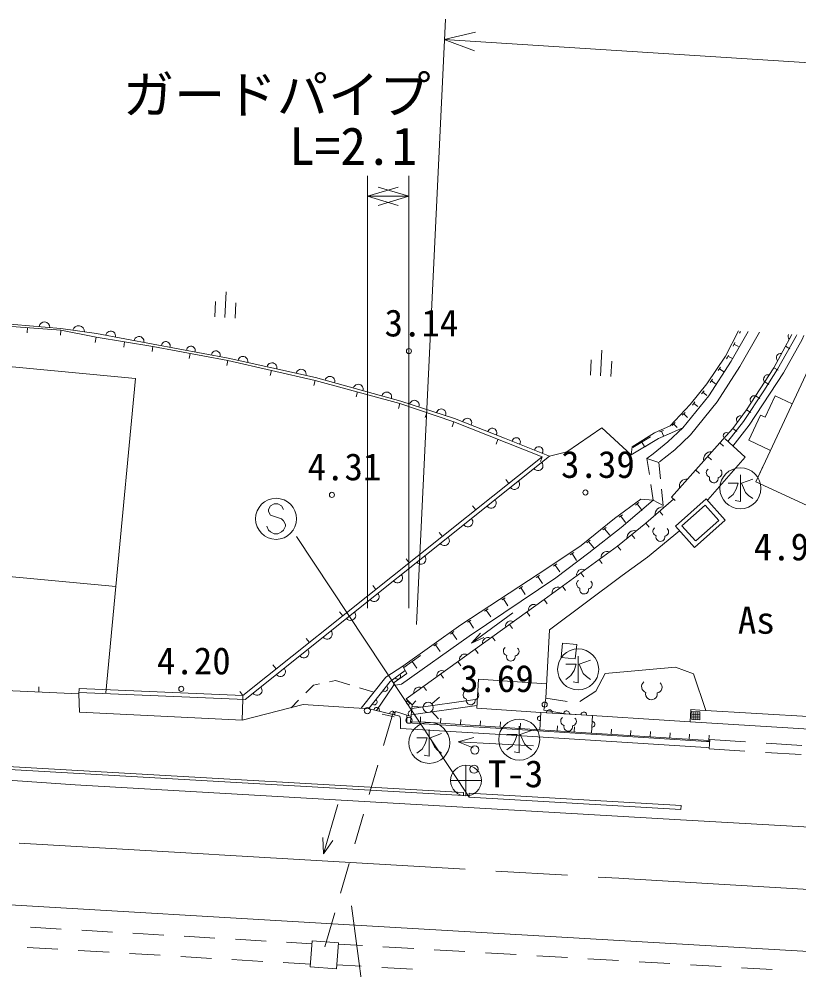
# Model space of a CAD drawing. Units: millimetres, scale not verified. Extents: x 40000 to 680000, y 20000 to 380000.
# Drawn here: x 308275 to 346272, y 282234 to 328594 of the extents above; entities that cross this region are included whole.
import ezdxf
from ezdxf.enums import TextEntityAlignment as Align

# ---------------------------------------------------------------- set-up
doc = ezdxf.new("R2010")
doc.units = ezdxf.units.MM
doc.header["$LTSCALE"] = 1000
doc.linetypes.add('CHAIN', pattern=[18.5, 12, -1.5, 3.5, -1.5])
for name, color, linetype, lineweight in [('M-BGD', 7, 'Continuous', 13), ('M-BGD-EXST', 7, 'Continuous', 13), ('M-BMK', 2, 'CHAIN', 13), ('M-BMK-OTRS', 5, 'Continuous', 13), ('M-BMK-SRVR', 3, 'Continuous', 13), ('M-STR-HTXT', 7, 'Continuous', 13), ('M-STR-STRC', 7, 'Continuous', 13), ('M-STR-STRD', 7, 'Continuous', 13)]:
    doc.layers.add(name, color=color, linetype=linetype, lineweight=lineweight)
doc.styles.add('ＭＳ ゴシック', font='')
doc.styles.get('ＭＳ ゴシック').set_extended_font_data('MS Gothic')

msp = doc.modelspace()

# ---------------------------------------------------------------- linework, layer by layer
at = {"layer": 'M-BGD'}
for p, q in [((318372, 315290), (318306, 314041)), ((317846, 314817), (317807, 314068)), ((318845, 314764), (318805, 314015)), ((310319, 313432), (307043, 313663)), ((307130, 313776), (310311, 313510)), ((308681, 313548), (308663, 313298)), ((310319, 313432), (310301, 313183)), ((310311, 313510), (312044, 313263)), ((312039, 313076), (310319, 313432)), ((312039, 313076), (311988, 312831)), ((314793, 312626), (312039, 313076)), ((312044, 313263), (314811, 312735)), ((343802, 313365), (342965, 311914)), ((343377, 313274), (343417, 313354)), ((344171, 306033), (347458, 313096)), ((345044, 311587), (345919, 313209)), ((313953, 311067), (298554, 312531)), ((313416, 312851), (313376, 312604)), ((314793, 312626), (314753, 312380)), ((318442, 311941), (314793, 312626)), ((314811, 312735), (318470, 312054)), ((343060, 312650), (343151, 312828)), ((343106, 312739), (343329, 312626)), ((345611, 312639), (345831, 312520)), ((316617, 312284), (316571, 312038)), ((318470, 312054), (322726, 311113)), ((336676, 312448), (336610, 311200)), ((342735, 312031), (342783, 312102)), ((342783, 312102), (342834, 312204)), ((342809, 312153), (343032, 312040)), ((318442, 311941), (318396, 311695)), ((322699, 310977), (318442, 311941)), ((336150, 311975), (336110, 311226)), ((337149, 311922), (337109, 311173)), ((342965, 311914), (341877, 310217)), ((342342, 311452), (342454, 311617)), ((343718, 309540), (345044, 311587)), ((345044, 311587), (345264, 311468)), ((320571, 311459), (320515, 311215)), ((322726, 311113), (326877, 309968)), ((342398, 311534), (342605, 311394)), ((313953, 311067), (312988, 300923)), ((322699, 310977), (322644, 310733)), ((326835, 309849), (322699, 310977)), ((341950, 310872), (342062, 311037)), ((342006, 310955), (342213, 310815)), ((344602, 310905), (344812, 310769)), ((324767, 310413), (324701, 310172)), ((341877, 310217), (340621, 308666)), ((341520, 310320), (341646, 310475)), ((341583, 310398), (341777, 310241)), ((344160, 310223), (344370, 310087)), ((345109, 310219), (344624, 309176)), ((345939, 309832), (345109, 310219)), ((326835, 309849), (326769, 309608)), ((329452, 308954), (326835, 309849)), ((326877, 309968), (329490, 309124)), ((341081, 309775), (341206, 309930)), ((341143, 309853), (341338, 309696)), ((328144, 309401), (328063, 309165)), ((340590, 309276), (340732, 309417)), ((340661, 309346), (340838, 309170)), ((343050, 308628), (343718, 309540)), ((343718, 309540), (343928, 309404)), ((344397, 309282), (343827, 308058)), ((344624, 309176), (344397, 309282)), ((329452, 308954), (329371, 308717)), ((333765, 307250), (329452, 308954)), ((329490, 309124), (331928, 308155)), ((340095, 308781), (340237, 308922)), ((340166, 308851), (340343, 308675)), ((336671, 308659), (334967, 307490)), ((338105, 307346), (336671, 308659)), ((340621, 308666), (339432, 308141)), ((339432, 308141), (340027, 308403)), ((339481, 308462), (339665, 308541)), ((339573, 308501), (339672, 308272)), ((339888, 307974), (340621, 308666)), ((342416, 307937), (343050, 308628)), ((343050, 308628), (343251, 308480)), ((331608, 308102), (331517, 307869)), ((331928, 308155), (334125, 307280)), ((338105, 307346), (339432, 308141)), ((338183, 307713), (339038, 308232)), ((338611, 307972), (338741, 307758)), ((338768, 307743), (339100, 307942)), ((339164, 307393), (339888, 307974)), ((340062, 305286), (342416, 307937)), ((342416, 307937), (342600, 307768)), ((343827, 308058), (344884, 307566)), ((334967, 307490), (334125, 307280)), ((338151, 307737), (338105, 307346)), ((338105, 307346), (338437, 307544)), ((338868, 307168), (339164, 307393)), ((319183, 295620), (333765, 307250)), ((334125, 307280), (319295, 295421)), ((333765, 307250), (333673, 307017)), ((338868, 307168), (338984, 306396)), ((339450, 306973), (338868, 307168)), ((339450, 306973), (339531, 306174)), ((341827, 307274), (342014, 307108)), ((341239, 306611), (341426, 306445)), ((344171, 306033), (344564, 306878)), ((332145, 305957), (331989, 306153)), ((350704, 302993), (344171, 306033)), ((339059, 305902), (339175, 305130)), ((339582, 305677), (339663, 304878)), ((339175, 305130), (337614, 303806)), ((339175, 305130), (338565, 305182)), ((338804, 304011), (340158, 305190)), ((339663, 304878), (339175, 305130)), ((340158, 305190), (340062, 305286)), ((340062, 305286), (340249, 305120)), ((341749, 305207), (340256, 303876)), ((342680, 304162), (341749, 305207)), ((330524, 304665), (330368, 304861)), ((338314, 304898), (338475, 305016)), ((338394, 304957), (338632, 304635)), ((339481, 304600), (339645, 304412)), ((340560, 303879), (341695, 304891)), ((341695, 304891), (342361, 304145)), ((337509, 304305), (337670, 304423)), ((337589, 304364), (337826, 304042)), ((342680, 304162), (341187, 302831)), ((342361, 304145), (341241, 303147)), ((337614, 303806), (336028, 302565)), ((336724, 303685), (336880, 303810)), ((336802, 303748), (337053, 303436)), ((337434, 302901), (338804, 304011)), ((338804, 304011), (338969, 303823)), ((341187, 302831), (340256, 303876)), ((341237, 303150), (340560, 303879)), ((328904, 303373), (328748, 303569)), ((338119, 303456), (338276, 303262)), ((338892, 302351), (340460, 303647)), ((333851, 300291), (337434, 302901)), ((335945, 303058), (336101, 303183)), ((336023, 303121), (336274, 302809)), ((337434, 302901), (337591, 302707)), ((312988, 300923), (297589, 302388)), ((327284, 302081), (327128, 302276)), ((336028, 302565), (334432, 301356)), ((335133, 302476), (335298, 302588)), ((335215, 302532), (335440, 302201)), ((338892, 302351), (337651, 301461)), ((334306, 301913), (334471, 302026)), ((334389, 301970), (334614, 301639)), ((336538, 302249), (336685, 302047)), ((334432, 301356), (330203, 298511)), ((333471, 301363), (333638, 301473)), ((333555, 301418), (333773, 301083)), ((337651, 301461), (334111, 298822)), ((335642, 301596), (335790, 301394)), ((312988, 300923), (312497, 295751)), ((325664, 300789), (325508, 300984)), ((332633, 300818), (332800, 300927)), ((334747, 300944), (334894, 300741)), ((332716, 300873), (332935, 300537)), ((327133, 295454), (333851, 300291)), ((331794, 300273), (331962, 300382)), ((331878, 300327), (332096, 299992)), ((333851, 300291), (333999, 300089)), ((324043, 299497), (323888, 299692)), ((330314, 298162), (332330, 299641)), ((330956, 299727), (331124, 299836)), ((331040, 299782), (331258, 299446)), ((333012, 299686), (333158, 299484)), ((330118, 299182), (330286, 299291)), ((330202, 299236), (330420, 298901)), ((332172, 299082), (332318, 298879)), ((329297, 298612), (329459, 298728)), ((329378, 298670), (329611, 298345)), ((330761, 298651), (330314, 298162)), ((333942, 295485), (334111, 298822)), ((322423, 298204), (322267, 298400)), ((330203, 298511), (326909, 296170)), ((328484, 298029), (328646, 298146)), ((330314, 298162), (330915, 298442)), ((331332, 298477), (331478, 298274)), ((334751, 298165), (334679, 297470)), ((335445, 298093), (334751, 298165)), ((328565, 298088), (328798, 297762)), ((330492, 297873), (330638, 297670)), ((335445, 298093), (335374, 297399)), ((327021, 296981), (327834, 297563)), ((327427, 297272), (327660, 296947)), ((329653, 297268), (329799, 297065)), ((335374, 297399), (334679, 297470)), ((320803, 296912), (320647, 297108)), ((326353, 296291), (327081, 296830)), ((327081, 296830), (326974, 297046)), ((327081, 296830), (327176, 296681)), ((336835, 296690), (340250, 297000)), ((340250, 297000), (341139, 296663)), ((295479, 296421), (311189, 295696)), ((323688, 296347), (323395, 296285)), ((324386, 296134), (323688, 296347)), ((325314, 294977), (326353, 296291)), ((327176, 296681), (326545, 296243)), ((328813, 296663), (328959, 296460)), ((330667, 296403), (330575, 294996)), ((330667, 296403), (333978, 296187)), ((336372, 295827), (336835, 296690)), ((341139, 296663), (341741, 294886)), ((309235, 295786), (309246, 296036)), ((311189, 295696), (311200, 295960)), ((311200, 295960), (319183, 295620)), ((319183, 295620), (319027, 295815)), ((322613, 296118), (322245, 295747)), ((322906, 296180), (322613, 296118)), ((325562, 295775), (324864, 295988)), ((326519, 296100), (325694, 294884)), ((326545, 296243), (326519, 296100)), ((326909, 296170), (326519, 296100)), ((327973, 296059), (328119, 295856)), ((335600, 295325), (336372, 295827)), ((319295, 295421), (311192, 295765)), ((319174, 295426), (319183, 295620)), ((321893, 295392), (321526, 295021)), ((327429, 295167), (327133, 295454)), ((327133, 295454), (327279, 295251)), ((330604, 295439), (327411, 294983)), ((327429, 295167), (327603, 295347)), ((328389, 295204), (328761, 295538)), ((333942, 295485), (333847, 294892)), ((333942, 295485), (334979, 295318)), ((326829, 294600), (325334, 294969)), ((327345, 294308), (327429, 295167)), ((330584, 295133), (327381, 294676)), ((327455, 295077), (327954, 295050)), ((333695, 294793), (330575, 294996)), ((341004, 294932), (340966, 294333)), ((341446, 294903), (341004, 294932)), ((346994, 294567), (341446, 294903)), ((326543, 294577), (325974, 294709)), ((326517, 294841), (326034, 293182)), ((326616, 294842), (326570, 294683)), ((326616, 294842), (327373, 294594)), ((327840, 294325), (327832, 294575)), ((328371, 294851), (328705, 294479)), ((328809, 294262), (328825, 294512)), ((329778, 294199), (329794, 294449)), ((333695, 294793), (333653, 293947)), ((336207, 294634), (333695, 294793)), ((336207, 294634), (336164, 293784)), ((336164, 293784), (336207, 294634)), ((341049, 294441), (341057, 294828)), ((341435, 294433), (341049, 294441)), ((341438, 294562), (341052, 294570)), ((341441, 294691), (341055, 294699)), ((341057, 294828), (341444, 294820)), ((341145, 294439), (341154, 294826)), ((341242, 294437), (341251, 294824)), ((341339, 294435), (341347, 294822)), ((341444, 294820), (341435, 294433)), ((327840, 294325), (327345, 294308)), ((333653, 293947), (327840, 294325)), ((330747, 294136), (330763, 294386)), ((331716, 294073), (331732, 294323)), ((332685, 294010), (332701, 294259)), ((336164, 293784), (333653, 293947)), ((334490, 293892), (334507, 294142)), ((335327, 293838), (335344, 294087)), ((337118, 293724), (337133, 293974)), ((347041, 293951), (340966, 294333)), ((329668, 293354), (330430, 293563)), ((341885, 293426), (336164, 293784)), ((338071, 293665), (338087, 293914)), ((339025, 293605), (339040, 293855)), ((339978, 293546), (339993, 293795)), ((340931, 293486), (340947, 293736)), ((341885, 293426), (341900, 293676)), ((341927, 293471), (341897, 293022)), ((343670, 293358), (341927, 293471)), ((329668, 293354), (330403, 293064)), ((329668, 293354), (333334, 293158)), ((343641, 292909), (341897, 293022)), ((346412, 293181), (344668, 293293)), ((346383, 292732), (344639, 292844)), ((325754, 292222), (325334, 290782)), ((323808, 290297), (323106, 287898)), ((325054, 289822), (324634, 288382)), ((323106, 287898), (323077, 288688)), ((323106, 287898), (323557, 288547)), ((324354, 287422), (323935, 285982)), ((323655, 285022), (323171, 283363)), ((310330, 284228), (308833, 284316)), ((312826, 284082), (311328, 284170)), ((315322, 283936), (313824, 284024)), ((317817, 283791), (316320, 283878)), ((320313, 283645), (318816, 283732)), ((310162, 283242), (308664, 283331)), ((322545, 283514), (321311, 283586)), ((323834, 283488), (325008, 283419)), ((326006, 283361), (327504, 283273)), ((312658, 283095), (311160, 283184)), ((315153, 282948), (313656, 283036)), ((317649, 282801), (316151, 282889)), ((328502, 283215), (330000, 283127)), ((330998, 283069), (332495, 282981)), ((333494, 282923), (334991, 282835)), ((320145, 282654), (318647, 282742)), ((322474, 282517), (321143, 282595)), ((323762, 282490), (324949, 282421)), ((325947, 282362), (327445, 282275)), ((335989, 282777), (337487, 282689)), ((338485, 282631), (339983, 282543)), ((340981, 282485), (342478, 282397)), ((343477, 282339), (344974, 282251))]:
    msp.add_line(p, q, dxfattribs=at)
for points in [[(343327, 313399), (342695, 312154), (341787, 310812), (340969, 309798), (340002, 308764), (339228, 308420), (338151, 307737)], [(344356, 313324), (343393, 311654), (342283, 309924), (340989, 308325)], [(346162, 313191), (346130, 313127), (345228, 311519), (344553, 310472), (343576, 308978), (342812, 307996)], [(343058, 307775), (343845, 308786), (345511, 311349), (346423, 312974), (346516, 313165)], [(340989, 308325), (340217, 307597), (339477, 307003)], [(341830, 305154), (343654, 307240), (342670, 308124)], [(338565, 305182), (337293, 304245), (335661, 302932), (334043, 301831), (329792, 299065), (326974, 297046)], [(326974, 297046), (326143, 296508), (324944, 294993)], [(311189, 295696), (311214, 294803), (319139, 294414), (319181, 295432)], [(319139, 294414), (322111, 295170), (325334, 294969)], [(333847, 294892), (334913, 294721), (340966, 294333)], [(341901, 293069), (341744, 293079), (332014, 293692), (326862, 294000), (326864, 294469), (326829, 294600)], [(341920, 293369), (341762, 293378), (332032, 293992), (327164, 294283), (327165, 294642)]]:
    msp.add_lwpolyline(points, dxfattribs=at)
msp.add_lwpolyline([(323839, 283564), (323747, 282290), (322464, 282382), (322556, 283657)], close=True, dxfattribs=at)
for centre, radius in [((327269, 312408), 125), ((323519, 305395), 125), ((335868, 305512), 125), ((316180, 295938), 125), ((325244, 294878), 150), ((328204, 295037), 250), ((333884, 295171), 125), ((327273, 294408), 150)]:
    msp.add_circle(centre, radius, dxfattribs=at)
for centre, radius, start, end in [((309515, 313560), 266, 358.7903, 171.6851), ((311171, 313342), 295, 0.6787, 163.0578), ((312739, 313146), 235, 345.6034, 172.8106), ((314122, 312882), 235, 345.6036, 172.8104), ((345945, 313138), 207, 156.2129, 225.6468), ((315428, 312661), 210, 338.6274, 180.2737), ((316648, 312434), 210, 338.6285, 180.2726), ((317867, 312206), 210, 338.6273, 180.2724), ((319181, 311905), 242, 345.7056, 169.3553), ((345378, 312086), 207, 77.6884, 225.6467), ((320599, 311591), 242, 345.7057, 169.354), ((322018, 311277), 242, 345.7056, 169.3553), ((323420, 310932), 240, 342.054, 167.0959), ((344765, 311041), 213, 74.2063, 219.9249), ((324804, 310550), 240, 342.0542, 167.0967), ((326188, 310169), 240, 342.0532, 167.0965), ((344102, 310018), 213, 74.2058, 219.9266), ((327536, 309776), 230, 337.051, 167.1812), ((328843, 309354), 230, 337.051, 167.1812), ((343419, 309058), 194, 66.7377, 220.7819), ((330110, 308909), 221, 330.6762, 165.9759), ((331330, 308425), 221, 330.6762, 165.9759), ((342737, 308278), 156, 49.8344, 225.1384), ((332495, 307980), 203, 324.7715, 171.7878), ((333594, 307543), 203, 324.772, 171.786), ((341989, 307131), 366, 84.5573, 192.228), ((333559, 306819), 244, 217.1277, 40.1704), ((341976, 306473), 220, 127.5506, 254.4209), ((342301, 306456), 220, 279.4777, 46.348), ((332418, 305907), 244, 217.128, 40.1708), ((340812, 305805), 366, 84.5585, 192.2268), ((342124, 306199), 216, 163.2638, 10.6348), ((331277, 304994), 244, 217.1264, 40.1725), ((339628, 304432), 373, 77.7901, 184.3232), ((330137, 304082), 244, 217.1273, 40.1716), ((339374, 303617), 220, 127.55, 254.4203), ((339698, 303600), 220, 279.4767, 46.3487), ((328996, 303170), 244, 217.1277, 40.1704), ((338253, 303291), 363, 74.9282, 183.0591), ((339522, 303342), 216, 163.2634, 10.6352), ((327855, 302258), 244, 217.1269, 40.1712), ((336911, 302363), 277, 63.3843, 188.7751), ((326714, 301345), 244, 217.1272, 40.1717), ((335717, 301493), 277, 63.3823, 188.777), ((334523, 300623), 277, 63.3837, 188.7764), ((335659, 301053), 220, 127.5499, 254.4219), ((335983, 301036), 220, 279.4783, 46.3486), ((325574, 300433), 244, 217.1273, 40.1716), ((335807, 300779), 216, 163.2634, 10.6352), ((333351, 299806), 251, 59.517, 191.9872), ((324433, 299521), 244, 217.126, 40.172), ((332231, 299000), 251, 59.5181, 191.9861), ((323292, 298609), 244, 217.1269, 40.1712), ((331111, 298193), 251, 59.5183, 191.9869), ((322151, 297696), 244, 217.128, 40.1708), ((329992, 297387), 251, 59.5183, 191.9869), ((332091, 297782), 220, 127.5506, 254.4209), ((332415, 297765), 220, 279.4793, 46.3479), ((332239, 297507), 216, 163.2644, 10.6342), ((321010, 296784), 244, 217.128, 40.1708), ((328872, 296581), 251, 59.5185, 191.9867), ((326717, 296561), 151, 216.9251, 36.1438), ((338893, 296046), 288, 127.5503, 254.4208), ((319870, 295872), 244, 217.1264, 40.1725), ((326101, 295956), 140, 227.5335, 55.758), ((327752, 295775), 251, 59.5181, 191.9861), ((330130, 295650), 220, 127.5506, 254.4209), ((330454, 295633), 220, 279.4777, 46.348), ((339317, 296023), 288, 279.4778, 46.3483), ((325581, 295299), 140, 227.5325, 55.7574), ((327240, 295268), 90.8, 95.0811, 356.6622), ((330278, 295375), 216, 163.2638, 10.6348), ((339086, 295687), 283, 163.2638, 10.6348), ((325697, 294902), 132, 338.1483, 174.2592), ((327381, 294738), 144, 82.019, 266.8156), ((334115, 294776), 140, 352.3539, 180.4237), ((334952, 294723), 140, 352.3509, 180.4246), ((326457, 294715), 132, 338.1464, 174.261), ((333640, 294496), 108, 64.6091, 290.436), ((334884, 294366), 220, 127.5507, 254.4193), ((335209, 294349), 220, 279.4777, 46.348), ((335789, 294670), 140, 352.3539, 180.4237), ((335032, 294091), 216, 163.2644, 10.6342), ((336193, 294208), 142, 263.9872, 90.3211)]:
    msp.add_arc(centre, radius, start, end, dxfattribs=at)
at = {"layer": 'M-BGD-EXST'}
for p, q in [((343417, 306368), (343417, 305068)), ((344017, 306168), (343467, 305968)), ((342817, 305968), (343317, 305968)), ((343217, 305668), (343067, 305418)), ((343317, 305968), (343217, 305668)), ((343467, 305968), (343667, 305518)), ((343667, 305518), (343817, 305368)), ((343067, 305418), (342817, 305218)), ((343417, 305068), (343167, 305118)), ((343817, 305368), (344017, 305218)), ((335514, 297538), (335514, 296238)), ((336114, 297338), (335564, 297138)), ((334914, 297138), (335414, 297138)), ((335314, 296838), (335164, 296588)), ((335414, 297138), (335314, 296838)), ((335564, 297138), (335764, 296688)), ((335164, 296588), (334914, 296388)), ((335514, 296238), (335264, 296288)), ((335764, 296688), (335914, 296538)), ((335914, 296538), (336114, 296388)), ((328262, 293956), (328262, 292656)), ((332643, 294114), (332643, 292814)), ((327662, 293556), (328162, 293556)), ((328162, 293556), (328062, 293256)), ((328862, 293756), (328312, 293556)), ((328312, 293556), (328512, 293106)), ((332043, 293714), (332543, 293714)), ((332543, 293714), (332443, 293414)), ((333243, 293914), (332693, 293714)), ((332693, 293714), (332893, 293264)), ((327912, 293006), (327662, 292806)), ((328062, 293256), (327912, 293006)), ((328512, 293106), (328662, 292956)), ((332293, 293164), (332043, 292964)), ((332443, 293414), (332293, 293164)), ((332893, 293264), (333043, 293114)), ((333043, 293114), (333243, 292964)), ((328262, 292656), (328012, 292706)), ((328662, 292956), (328862, 292806)), ((332643, 292814), (332393, 292864))]:
    msp.add_line(p, q, dxfattribs=at)
for centre in [(343417, 305718), (335514, 296888), (332643, 293464), (328262, 293306)]:
    msp.add_circle(centre, 1000, dxfattribs=at)
at = {"layer": 'M-BMK'}
msp.add_lwpolyline([(308275, 288414), (317526, 287873), (318025, 287844), (337491, 286706), (337991, 286676), (357457, 285538), (357956, 285509), (377423, 284370), (377922, 284341), (397389, 283202), (397888, 283173), (417355, 282035), (417854, 282005), (437321, 280867), (437820, 280838), (454129, 279884)], dxfattribs=at)
at = {"layer": 'M-BMK-OTRS'}
for p, q in [((329936, 290886), (329927, 290736)), ((299912, 285866), (323817, 284474))]:
    msp.add_line(p, q, dxfattribs=at)
for points in [[(330169, 290158), (311005, 291265), (301170, 291942), (291845, 292797), (279586, 294217), (274990, 294704), (271777, 294970), (250489, 295525), (246699, 295516), (234679, 294688)], [(329927, 290736), (292188, 292894), (289300, 293208)], [(329936, 290886), (292326, 293029), (289300, 293208)], [(491482, 282658), (478743, 283167), (472721, 283423), (469089, 283603), (463048, 283860), (446065, 284401), (427695, 284796), (416781, 285098), (400959, 286011), (383074, 287081), (347668, 289142), (340496, 289551), (330169, 290158)], [(323817, 284474), (377197, 281360), (415359, 279102), (418161, 278897), (445446, 276375), (456301, 275353), (459999, 275040), (491167, 273617)]]:
    msp.add_lwpolyline(points, dxfattribs=at)
at = {"layer": 'M-BMK-SRVR'}
for p, q in [((330048, 292217), (330048, 290717)), ((329298, 291467), (330798, 291467))]:
    msp.add_line(p, q, dxfattribs=at)
msp.add_circle((330048, 291467), 750, dxfattribs=at)
at = {"layer": 'M-STR-HTXT'}
for p, q in [((327633, 299075), (329055, 328594)), ((328991, 327596), (330517, 327949)), ((328991, 327596), (401326, 322965)), ((328991, 327596), (330459, 327051)), ((325244, 299878), (325244, 320951)), ((327273, 299878), (327273, 320951)), ((325244, 319951), (326744, 320401)), ((327273, 319951), (325773, 320401)), ((325244, 319951), (327273, 319951)), ((325244, 319951), (326744, 319501)), ((327273, 319951), (325773, 319501)), ((324476, 285360), (327330, 264031))]:
    msp.add_line(p, q, dxfattribs=at)
at = {"layer": 'M-STR-STRC'}
for p, q in [((320523, 304865), (320432, 304683)), ((320432, 304683), (320432, 304592)), ((320432, 304592), (320523, 304410)), ((320704, 304955), (320523, 304865)), ((320886, 304955), (320704, 304955)), ((321068, 304865), (320886, 304955)), ((321159, 304683), (321068, 304865)), ((320523, 304410), (321068, 304228)), ((321068, 304228), (321159, 304137)), ((321159, 304137), (321250, 303955)), ((320432, 303683), (320341, 303865)), ((320523, 303592), (320432, 303683)), ((321159, 303683), (321068, 303592)), ((321250, 303865), (321159, 303683)), ((321250, 303955), (321250, 303865)), ((320704, 303501), (320523, 303592)), ((320886, 303501), (320704, 303501)), ((321068, 303592), (320886, 303501)), ((330198, 290658), (321789, 303366))]:
    msp.add_line(p, q, dxfattribs=at)
msp.add_circle((320795, 304228), 1000, dxfattribs=at)
at = {"layer": 'M-STR-STRD'}
for p, q in [((330210, 290857), (330198, 290658)), ((340537, 290250), (330210, 290857)), ((340525, 290050), (330198, 290658)), ((340525, 290050), (340537, 290250))]:
    msp.add_line(p, q, dxfattribs=at)
for centre in [(330483, 292962), (330442, 292026)]:
    msp.add_circle(centre, 200, dxfattribs=at)

# ---------------------------------------------------------------- texts
at = {"layer": 'M-BGD', "style": 'ＭＳ ゴシック'}
for s, p in [('3.14', (326084, 312721)), ('4.31', (322334, 305709)), ('3.39', (334683, 305825)), ('4.91', (344069, 301808)), ('As', (343296, 298231)), ('4.20', (314995, 296251)), ('3.69', (329762, 295389))]:
    msp.add_text(s, height=1320, dxfattribs=at).set_placement(p, align=Align.BOTTOM_LEFT)
at = {"layer": 'M-BMK-SRVR', "style": 'ＭＳ ゴシック'}
msp.add_text('T-3', height=1320, dxfattribs=at).set_placement((331121, 290743), align=Align.BOTTOM_LEFT)
at = {"layer": 'M-STR-HTXT', "style": 'ＭＳ ゴシック'}
for s, p in [('ガードパイプ', (320831, 323441)), ('L=2.1', (324555, 320935))]:
    msp.add_text(s, height=1833, dxfattribs=at).set_placement(p, align=Align.BOTTOM_CENTER)

doc.saveas('drawing.dxf')
